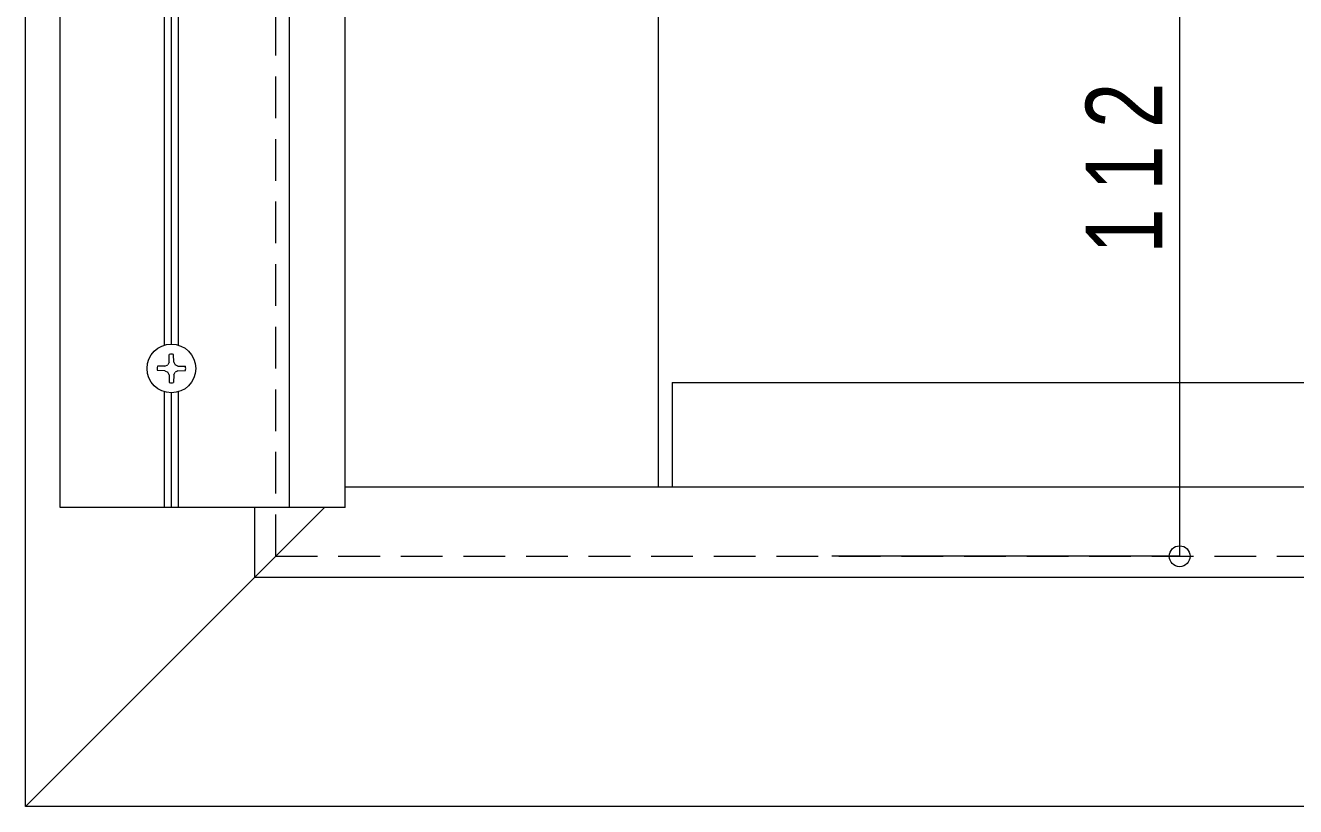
# Model space of a CAD drawing. Units: millimetres at full size, sheet at 1:5; details may follow other scales. Extents: x -4894 to 1000, y -688 to 1104.
# Drawn here: x 150 to 332.7, y -125 to -12.7 of the extents above; entities that cross this region are included whole.
import ezdxf

# ---------------------------------------------------------------- set-up
doc = ezdxf.new("R2010")
doc.units = ezdxf.units.MM
doc.header["$LTSCALE"] = 5
doc.header["$PDMODE"] = 32
doc.header["$PDSIZE"] = 3
doc.linetypes.add('DASHED1', pattern=[1.8, 1.2, -0.6])
for name, color, linetype, lineweight in [('2-0_ＫＢ製品', 2, 'Continuous', 9), ('2-1_躯体', 3, 'Continuous', 9), ('2-3_寸法', 4, 'Continuous', 9), ('2-8_他製品', 7, 'Continuous', 9), ('2-A_ベース', 3, 'Continuous', 9), ('2-B_2-Bﾚｲﾔ', 7, 'Continuous', 9)]:
    doc.layers.add(name, color=color, linetype=linetype, lineweight=lineweight)
doc.styles.add('HGｺﾞｼｯｸM', font='')
doc.styles.get('HGｺﾞｼｯｸM').set_extended_font_data('HGｺﾞｼｯｸM')

msp = doc.modelspace()

# ---------------------------------------------------------------- linework, layer by layer
at = {"layer": '2-0_ＫＢ製品', "linetype": 'DASHED1'}
for q in [(186, 361), (636, -89)]:
    msp.add_line((186, -89), q, dxfattribs=at)
at = {"layer": '2-1_躯体'}
for p, q in [((241, 135), (241, -79)), ((243, -64), (410, -64)), ((243, -64), (243, -79))]:
    msp.add_line(p, q, dxfattribs=at)
at = {"layer": '2-3_寸法'}
for p, q in [((316, 23), (316, -89)), ((316, -89), (266, -89))]:
    msp.add_line(p, q, dxfattribs=at)
msp.add_point((316, -89), dxfattribs=at)
at = {"layer": '2-8_他製品'}
for p, q in [((155, -82), (155, 128)), ((188, -82), (188, 128)), ((196, -82), (196, 128)), ((170, -58.646), (170, 19.646)), ((171, -58.5), (171, 19.5)), ((172, -58.646), (172, 19.646)), ((170, -82), (170, -65.354)), ((171, -82), (171, -65.5)), ((172, -82), (172, -65.354)), ((196, -82), (155, -82))]:
    msp.add_line(p, q, dxfattribs=at)
at = {"layer": '2-A_ベース'}
for p, q in [((150, -125), (150, 397)), ((196, -79), (196, 351)), ((196, -79), (626, -79)), ((150, -125), (193, -82)), ((183, -92), (183, -82)), ((183, -92), (639, -92)), ((672, -125), (150, -125))]:
    msp.add_line(p, q, dxfattribs=at)
at = {"layer": '2-B_2-Bﾚｲﾔ', "lineweight": 18}
for p, q in [((170.669, -61.075), (170.688, -59.974)), ((171.331, -61.075), (171.312, -59.974)), ((170.075, -61.669), (168.974, -61.688)), ((170.075, -61.669), (170.48, -61.48)), ((170.669, -61.075), (170.48, -61.48)), ((171.331, -61.075), (171.52, -61.48)), ((171.925, -61.669), (171.52, -61.48)), ((171.925, -61.669), (173.026, -61.688)), ((170.075, -62.331), (168.974, -62.312)), ((170.075, -62.331), (170.48, -62.52)), ((170.669, -62.925), (170.48, -62.52)), ((170.669, -62.925), (170.688, -64.026)), ((171.331, -62.925), (171.312, -64.026)), ((171.331, -62.925), (171.52, -62.52)), ((171.925, -62.331), (171.52, -62.52)), ((171.925, -62.331), (173.026, -62.312))]:
    msp.add_line(p, q, dxfattribs=at)
msp.add_circle((171, -62), 3.5, dxfattribs=at)
for start, end in [(81.25694, 98.74306), (171.25694, 188.74306), (351.25694, 8.74306), (261.25694, 278.74306)]:
    msp.add_arc((171, -62), 2.05, start, end, dxfattribs=at)

# ---------------------------------------------------------------- texts
at = {"layer": '2-3_寸法', "color": 7, "insert": (313.5, -45.5), "char_height": 11, "attachment_point": 7, "rotation": 90, "style": 'HGｺﾞｼｯｸM'}
msp.add_mtext('\\T1.38;\\W0.8;112', dxfattribs=at)

doc.saveas('drawing.dxf')
